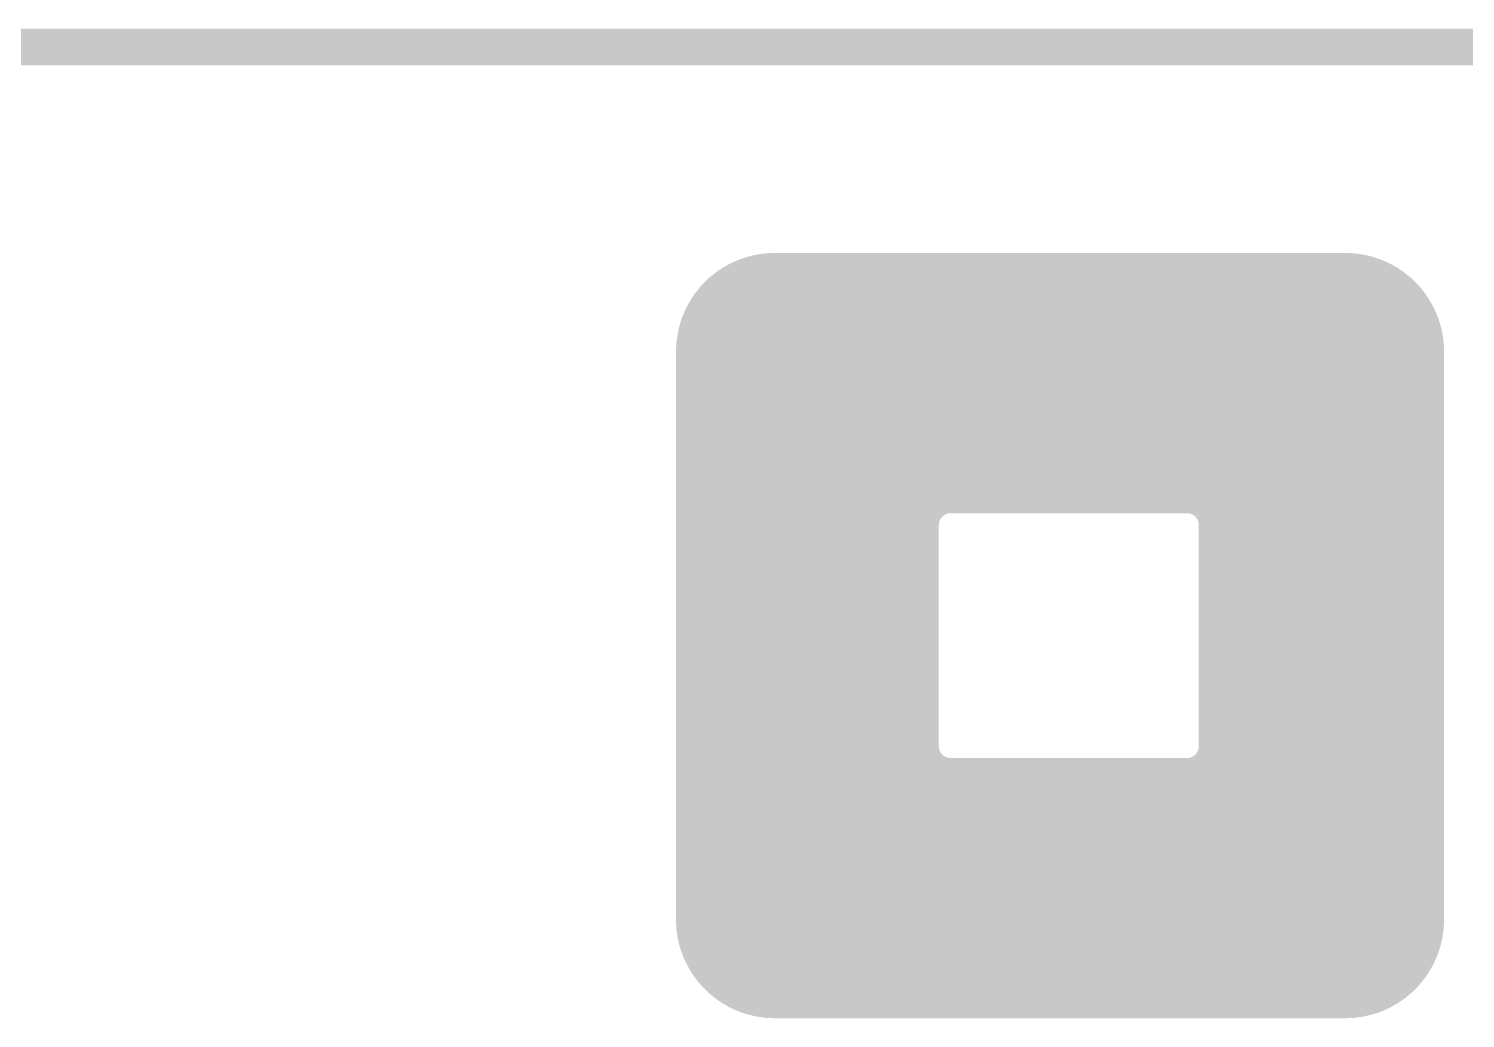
# Model space of a CAD drawing. Extents: x 100 to 144.1, y 92.5 to 144.1.
# Drawn here: x 120.638 to 124.56, y 95.147 to 97.85 of the extents above; entities that cross this region are included whole.
import ezdxf

# ---------------------------------------------------------------- set-up
doc = ezdxf.new("R2010")
doc.units = 0
doc.layers.get('0').update_dxf_attribs({"linetype": 'CONTINUOUS'})
doc.layers.add('MASK-TOP_PHO', color=1, linetype='CONTINUOUS')
doc.layers.add('SILK-TOP_PHO', color=5, linetype='CONTINUOUS')

# ---------------------------------------------------------------- blocks, each defined once
blk = doc.blocks.new('ROUND_1')
at = {"const_width": 0.050038}
blk.add_lwpolyline([(-0.025018, 0, 1), (0.025018, 0, 1)], format="xyb", close=True, dxfattribs=at)

msp = doc.modelspace()

# ---------------------------------------------------------------- linework, layer by layer
at = {"layer": 'MASK-TOP_PHO', "const_width": 0.100076}
for points in [[(127.625094, 97.799906), (100.32492, 97.799906)], [(122.667522, 97.187004), (124.243592, 97.187004)], [(122.674634, 97.187512), (124.23267, 97.187512)], [(122.53722, 97.117154), (124.376942, 97.117154)], [(122.578622, 97.151952), (124.335794, 97.151952)], [(122.509788, 97.082356), (124.404374, 97.082356)], [(122.493024, 97.047304), (124.417836, 97.047304)], [(122.493024, 97.012506), (124.431806, 97.012506)], [(122.454924, 95.416624), (122.454924, 96.967802)], [(122.46864, 96.977708), (124.452634, 96.977708)], [(124.45238, 96.967802), (124.45238, 95.416624)], [(122.458226, 96.94291), (124.445522, 96.94291)], [(122.458226, 96.907858), (124.445522, 96.907858)], [(122.458226, 96.87306), (124.445522, 96.87306)], [(122.458226, 96.838262), (124.445522, 96.838262)], [(122.458226, 96.80321), (124.445522, 96.80321)], [(122.458226, 96.768412), (124.445522, 96.768412)], [(122.458226, 96.733614), (124.445522, 96.733614)], [(122.458226, 96.698816), (124.445522, 96.698816)], [(122.458226, 96.663764), (124.445522, 96.663764)], [(122.458226, 96.628966), (124.445522, 96.628966)], [(122.458226, 96.594168), (124.445522, 96.594168)], [(123.155202, 96.576642), (123.800362, 96.576642)], [(122.458226, 96.55937), (123.100084, 96.55937)], [(123.868942, 96.55937), (124.445522, 96.55937)], [(122.458226, 96.524318), (123.05792, 96.524318)], [(122.458226, 96.48952), (123.05792, 96.48952)], [(123.072652, 95.89008), (123.072652, 96.494092)], [(123.882658, 96.494092), (123.882658, 95.89008)], [(123.887992, 96.524318), (124.445522, 96.524318)], [(123.887992, 96.48952), (124.445522, 96.48952)], [(122.458226, 96.454722), (123.05792, 96.454722)], [(123.887992, 96.454722), (124.445522, 96.454722)], [(122.458226, 96.41967), (123.05792, 96.41967)], [(123.887992, 96.41967), (124.445522, 96.41967)], [(122.458226, 96.384872), (123.05792, 96.384872)], [(123.887992, 96.384872), (124.445522, 96.384872)], [(122.458226, 96.350074), (123.05792, 96.350074)], [(123.887992, 96.350074), (124.445522, 96.350074)], [(122.458226, 96.315276), (123.05792, 96.315276)], [(123.887992, 96.315276), (124.445522, 96.315276)], [(122.458226, 96.280224), (123.05792, 96.280224)], [(123.887992, 96.280224), (124.445522, 96.280224)], [(122.458226, 96.245426), (123.05792, 96.245426)], [(123.887992, 96.245426), (124.445522, 96.245426)], [(122.458226, 96.210628), (123.05792, 96.210628)], [(122.458226, 96.175576), (123.05792, 96.175576)], [(123.887992, 96.210628), (124.445522, 96.210628)], [(123.887992, 96.175576), (124.445522, 96.175576)], [(122.458226, 96.140778), (123.05792, 96.140778)], [(123.887992, 96.140778), (124.445522, 96.140778)], [(122.458226, 96.10598), (123.05792, 96.10598)], [(123.887992, 96.10598), (124.445522, 96.10598)], [(122.458226, 96.071182), (123.05792, 96.071182)], [(123.887992, 96.071182), (124.445522, 96.071182)], [(122.458226, 96.03613), (123.05792, 96.03613)], [(123.887992, 96.03613), (124.445522, 96.03613)], [(122.458226, 96.001332), (123.05792, 96.001332)], [(123.887992, 96.001332), (124.445522, 96.001332)], [(122.458226, 95.966534), (123.05792, 95.966534)], [(123.887992, 95.966534), (124.445522, 95.966534)], [(122.458226, 95.931482), (123.05792, 95.931482)], [(123.887992, 95.931482), (124.445522, 95.931482)], [(122.458226, 95.896684), (123.05792, 95.896684)], [(122.458226, 95.861886), (123.05792, 95.861886)], [(123.887992, 95.896684), (124.445522, 95.896684)], [(123.887992, 95.861886), (124.445522, 95.861886)], [(122.458226, 95.827088), (123.086368, 95.827088)], [(123.868942, 95.827088), (124.445522, 95.827088)], [(122.458226, 95.792036), (124.445522, 95.792036)], [(123.800362, 95.807784), (123.155202, 95.807784)], [(122.458226, 95.757238), (124.445522, 95.757238)], [(122.458226, 95.72244), (124.445522, 95.72244)], [(122.458226, 95.687642), (124.445522, 95.687642)], [(122.458226, 95.65259), (124.445522, 95.65259)], [(122.458226, 95.617792), (124.445522, 95.617792)], [(122.458226, 95.582994), (124.445522, 95.582994)], [(122.458226, 95.547942), (124.445522, 95.547942)], [(122.458226, 95.513144), (124.445522, 95.513144)], [(122.458226, 95.478346), (124.445522, 95.478346)], [(122.458226, 95.443548), (124.445522, 95.443548)], [(122.458226, 95.408496), (124.445522, 95.408496)], [(122.493024, 95.373698), (124.445522, 95.373698)], [(122.493024, 95.3389), (124.417836, 95.3389)], [(122.494802, 95.303848), (124.417836, 95.303848)], [(122.526298, 95.26905), (124.383038, 95.26905)], [(122.573034, 95.234252), (124.34824, 95.234252)], [(122.667522, 95.199454), (124.253244, 95.199454)], [(124.23267, 95.196914), (122.674634, 95.196914)]]:
    msp.add_lwpolyline(points, dxfattribs=at)
for points in [[(122.674634, 97.187512, 0.4142136), (122.454924, 96.967802)], [(124.45238, 96.967802, 0.4142136), (124.23267, 97.187512)], [(123.155202, 96.576642, 0.4142136), (123.072652, 96.494092)], [(123.882658, 96.494092, 0.4142207), (123.800362, 96.576642)], [(123.072652, 95.89008, 0.4142207), (123.155202, 95.807784)], [(123.800362, 95.807784, 0.4142136), (123.882658, 95.89008)], [(122.454924, 95.416624, 0.4142136), (122.674634, 95.196914)], [(124.23267, 95.196914, 0.4142136), (124.45238, 95.416624)]]:
    msp.add_lwpolyline(points, format="xyb", dxfattribs=at)
at = {"layer": 'SILK-TOP_PHO', "const_width": 0.100076}
for points in [[(127.625094, 97.799906), (100.32492, 97.799906)], [(122.667522, 97.187004), (124.243592, 97.187004)], [(122.674634, 97.187512), (124.23267, 97.187512)], [(122.53722, 97.117154), (124.376942, 97.117154)], [(122.578622, 97.151952), (124.335794, 97.151952)], [(122.509788, 97.082356), (124.404374, 97.082356)], [(122.493024, 97.047304), (124.417836, 97.047304)], [(122.493024, 97.012506), (124.431806, 97.012506)], [(122.454924, 95.416624), (122.454924, 96.967802)], [(122.46864, 96.977708), (124.452634, 96.977708)], [(124.45238, 96.967802), (124.45238, 95.416624)], [(122.458226, 96.94291), (124.445522, 96.94291)], [(122.458226, 96.907858), (124.445522, 96.907858)], [(122.458226, 96.87306), (124.445522, 96.87306)], [(122.458226, 96.838262), (124.445522, 96.838262)], [(122.458226, 96.80321), (124.445522, 96.80321)], [(122.458226, 96.768412), (124.445522, 96.768412)], [(122.458226, 96.733614), (124.445522, 96.733614)], [(122.458226, 96.698816), (124.445522, 96.698816)], [(122.458226, 96.663764), (124.445522, 96.663764)], [(122.458226, 96.628966), (124.445522, 96.628966)], [(122.458226, 96.594168), (124.445522, 96.594168)], [(123.155202, 96.576642), (123.800362, 96.576642)], [(122.458226, 96.55937), (123.100084, 96.55937)], [(123.868942, 96.55937), (124.445522, 96.55937)], [(122.458226, 96.524318), (123.05792, 96.524318)], [(122.458226, 96.48952), (123.05792, 96.48952)], [(123.072652, 95.89008), (123.072652, 96.494092)], [(123.882658, 96.494092), (123.882658, 95.89008)], [(123.887992, 96.524318), (124.445522, 96.524318)], [(123.887992, 96.48952), (124.445522, 96.48952)], [(122.458226, 96.454722), (123.05792, 96.454722)], [(123.887992, 96.454722), (124.445522, 96.454722)], [(122.458226, 96.41967), (123.05792, 96.41967)], [(123.887992, 96.41967), (124.445522, 96.41967)], [(122.458226, 96.384872), (123.05792, 96.384872)], [(123.887992, 96.384872), (124.445522, 96.384872)], [(122.458226, 96.350074), (123.05792, 96.350074)], [(123.887992, 96.350074), (124.445522, 96.350074)], [(122.458226, 96.315276), (123.05792, 96.315276)], [(123.887992, 96.315276), (124.445522, 96.315276)], [(122.458226, 96.280224), (123.05792, 96.280224)], [(123.887992, 96.280224), (124.445522, 96.280224)], [(122.458226, 96.245426), (123.05792, 96.245426)], [(123.887992, 96.245426), (124.445522, 96.245426)], [(122.458226, 96.210628), (123.05792, 96.210628)], [(122.458226, 96.175576), (123.05792, 96.175576)], [(123.887992, 96.210628), (124.445522, 96.210628)], [(123.887992, 96.175576), (124.445522, 96.175576)], [(122.458226, 96.140778), (123.05792, 96.140778)], [(123.887992, 96.140778), (124.445522, 96.140778)], [(122.458226, 96.10598), (123.05792, 96.10598)], [(123.887992, 96.10598), (124.445522, 96.10598)], [(122.458226, 96.071182), (123.05792, 96.071182)], [(123.887992, 96.071182), (124.445522, 96.071182)], [(122.458226, 96.03613), (123.05792, 96.03613)], [(123.887992, 96.03613), (124.445522, 96.03613)], [(122.458226, 96.001332), (123.05792, 96.001332)], [(123.887992, 96.001332), (124.445522, 96.001332)], [(122.458226, 95.966534), (123.05792, 95.966534)], [(123.887992, 95.966534), (124.445522, 95.966534)], [(122.458226, 95.931482), (123.05792, 95.931482)], [(123.887992, 95.931482), (124.445522, 95.931482)], [(122.458226, 95.896684), (123.05792, 95.896684)], [(122.458226, 95.861886), (123.05792, 95.861886)], [(123.887992, 95.896684), (124.445522, 95.896684)], [(123.887992, 95.861886), (124.445522, 95.861886)], [(122.458226, 95.827088), (123.086368, 95.827088)], [(123.868942, 95.827088), (124.445522, 95.827088)], [(122.458226, 95.792036), (124.445522, 95.792036)], [(123.800362, 95.807784), (123.155202, 95.807784)], [(122.458226, 95.757238), (124.445522, 95.757238)], [(122.458226, 95.72244), (124.445522, 95.72244)], [(122.458226, 95.687642), (124.445522, 95.687642)], [(122.458226, 95.65259), (124.445522, 95.65259)], [(122.458226, 95.617792), (124.445522, 95.617792)], [(122.458226, 95.582994), (124.445522, 95.582994)], [(122.458226, 95.547942), (124.445522, 95.547942)], [(122.458226, 95.513144), (124.445522, 95.513144)], [(122.458226, 95.478346), (124.445522, 95.478346)], [(122.458226, 95.443548), (124.445522, 95.443548)], [(122.458226, 95.408496), (124.445522, 95.408496)], [(122.493024, 95.373698), (124.445522, 95.373698)], [(122.493024, 95.3389), (124.417836, 95.3389)], [(122.494802, 95.303848), (124.417836, 95.303848)], [(122.526298, 95.26905), (124.383038, 95.26905)], [(122.573034, 95.234252), (124.34824, 95.234252)], [(122.667522, 95.199454), (124.253244, 95.199454)], [(124.23267, 95.196914), (122.674634, 95.196914)]]:
    msp.add_lwpolyline(points, dxfattribs=at)
for points in [[(122.674634, 97.187512, 0.4142136), (122.454924, 96.967802)], [(124.45238, 96.967802, 0.4142136), (124.23267, 97.187512)], [(123.155202, 96.576642, 0.4142136), (123.072652, 96.494092)], [(123.882658, 96.494092, 0.4142207), (123.800362, 96.576642)], [(123.072652, 95.89008, 0.4142207), (123.155202, 95.807784)], [(123.800362, 95.807784, 0.4142136), (123.882658, 95.89008)], [(122.454924, 95.416624, 0.4142136), (122.674634, 95.196914)], [(124.23267, 95.196914, 0.4142136), (124.45238, 95.416624)]]:
    msp.add_lwpolyline(points, format="xyb", dxfattribs=at)

# ---------------------------------------------------------------- block references
at = {"layer": 'MASK-TOP_PHO'}
for p in [(122.667522, 97.187004), (122.674634, 97.187512), (122.674634, 97.187512), (124.23267, 97.187512), (124.23267, 97.187512), (124.243592, 97.187004), (122.53722, 97.117154), (122.578622, 97.151952), (124.335794, 97.151952), (124.376942, 97.117154), (122.509788, 97.082356), (124.404374, 97.082356), (122.493024, 97.047304), (124.417836, 97.047304), (122.493024, 97.012506), (124.431806, 97.012506), (122.454924, 96.967802), (122.454924, 96.967802), (122.46864, 96.977708), (124.45238, 96.967802), (124.45238, 96.967802), (124.452634, 96.977708), (122.458226, 96.94291), (124.445522, 96.94291), (122.458226, 96.907858), (124.445522, 96.907858), (122.458226, 96.87306), (124.445522, 96.87306), (122.458226, 96.838262), (122.458226, 96.80321), (124.445522, 96.838262), (124.445522, 96.80321), (122.458226, 96.768412), (124.445522, 96.768412), (122.458226, 96.733614), (124.445522, 96.733614), (122.458226, 96.698816), (124.445522, 96.698816), (122.458226, 96.663764), (124.445522, 96.663764), (122.458226, 96.628966), (124.445522, 96.628966), (122.458226, 96.594168), (123.155202, 96.576642), (123.155202, 96.576642), (123.800362, 96.576642), (123.800362, 96.576642), (124.445522, 96.594168), (122.458226, 96.55937), (123.100084, 96.55937), (123.868942, 96.55937), (124.445522, 96.55937), (122.458226, 96.524318), (122.458226, 96.48952), (123.05792, 96.524318), (123.05792, 96.48952), (123.072652, 96.494092), (123.072652, 96.494092), (123.882658, 96.494092), (123.882658, 96.494092), (123.887992, 96.524318), (123.887992, 96.48952), (124.445522, 96.524318), (124.445522, 96.48952), (122.458226, 96.454722), (123.05792, 96.454722), (123.887992, 96.454722), (124.445522, 96.454722), (122.458226, 96.41967), (123.05792, 96.41967), (123.887992, 96.41967), (124.445522, 96.41967), (122.458226, 96.384872), (123.05792, 96.384872), (123.887992, 96.384872), (124.445522, 96.384872), (122.458226, 96.350074), (123.05792, 96.350074), (123.887992, 96.350074), (124.445522, 96.350074), (122.458226, 96.315276), (123.05792, 96.315276), (123.887992, 96.315276), (124.445522, 96.315276), (122.458226, 96.280224), (123.05792, 96.280224), (123.887992, 96.280224), (124.445522, 96.280224), (122.458226, 96.245426), (123.05792, 96.245426), (123.887992, 96.245426), (124.445522, 96.245426), (122.458226, 96.210628), (122.458226, 96.175576), (123.05792, 96.210628), (123.05792, 96.175576), (123.887992, 96.210628), (123.887992, 96.175576), (124.445522, 96.210628), (124.445522, 96.175576), (122.458226, 96.140778), (123.05792, 96.140778), (123.887992, 96.140778), (124.445522, 96.140778), (122.458226, 96.10598), (123.05792, 96.10598), (123.887992, 96.10598), (124.445522, 96.10598), (122.458226, 96.071182), (123.05792, 96.071182), (123.887992, 96.071182), (124.445522, 96.071182), (122.458226, 96.03613), (123.05792, 96.03613), (123.887992, 96.03613), (124.445522, 96.03613), (122.458226, 96.001332), (123.05792, 96.001332), (123.887992, 96.001332), (124.445522, 96.001332), (122.458226, 95.966534), (123.05792, 95.966534), (123.887992, 95.966534), (124.445522, 95.966534), (122.458226, 95.931482), (123.05792, 95.931482), (123.887992, 95.931482), (124.445522, 95.931482), (122.458226, 95.896684), (122.458226, 95.861886), (123.05792, 95.896684), (123.05792, 95.861886), (123.072652, 95.89008), (123.072652, 95.89008), (123.882658, 95.89008), (123.882658, 95.89008), (123.887992, 95.896684), (123.887992, 95.861886), (124.445522, 95.896684), (124.445522, 95.861886), (122.458226, 95.827088), (123.086368, 95.827088), (123.868942, 95.827088), (124.445522, 95.827088), (122.458226, 95.792036), (123.155202, 95.807784), (123.155202, 95.807784), (123.800362, 95.807784), (123.800362, 95.807784), (124.445522, 95.792036), (122.458226, 95.757238), (124.445522, 95.757238), (122.458226, 95.72244), (124.445522, 95.72244), (122.458226, 95.687642), (124.445522, 95.687642), (122.458226, 95.65259), (124.445522, 95.65259), (122.458226, 95.617792), (124.445522, 95.617792), (122.458226, 95.582994), (122.458226, 95.547942), (124.445522, 95.582994), (124.445522, 95.547942), (122.458226, 95.513144), (124.445522, 95.513144), (122.458226, 95.478346), (124.445522, 95.478346), (122.458226, 95.443548), (124.445522, 95.443548), (122.454924, 95.416624), (122.454924, 95.416624), (122.458226, 95.408496), (124.445522, 95.408496), (124.45238, 95.416624), (124.45238, 95.416624), (122.493024, 95.373698), (124.445522, 95.373698), (122.493024, 95.3389), (124.417836, 95.3389), (122.494802, 95.303848), (124.417836, 95.303848), (122.526298, 95.26905), (122.573034, 95.234252), (124.34824, 95.234252), (124.383038, 95.26905), (122.667522, 95.199454), (122.674634, 95.196914), (122.674634, 95.196914), (124.23267, 95.196914), (124.23267, 95.196914), (124.253244, 95.199454)]:
    msp.add_blockref('ROUND_1', p, dxfattribs=at)
at = {"layer": 'SILK-TOP_PHO'}
for p in [(122.667522, 97.187004), (122.674634, 97.187512), (122.674634, 97.187512), (124.23267, 97.187512), (124.23267, 97.187512), (124.243592, 97.187004), (122.53722, 97.117154), (122.578622, 97.151952), (124.335794, 97.151952), (124.376942, 97.117154), (122.509788, 97.082356), (124.404374, 97.082356), (122.493024, 97.047304), (124.417836, 97.047304), (122.493024, 97.012506), (124.431806, 97.012506), (122.454924, 96.967802), (122.454924, 96.967802), (122.46864, 96.977708), (124.45238, 96.967802), (124.45238, 96.967802), (124.452634, 96.977708), (122.458226, 96.94291), (124.445522, 96.94291), (122.458226, 96.907858), (124.445522, 96.907858), (122.458226, 96.87306), (124.445522, 96.87306), (122.458226, 96.838262), (122.458226, 96.80321), (124.445522, 96.838262), (124.445522, 96.80321), (122.458226, 96.768412), (124.445522, 96.768412), (122.458226, 96.733614), (124.445522, 96.733614), (122.458226, 96.698816), (124.445522, 96.698816), (122.458226, 96.663764), (124.445522, 96.663764), (122.458226, 96.628966), (124.445522, 96.628966), (122.458226, 96.594168), (123.155202, 96.576642), (123.155202, 96.576642), (123.800362, 96.576642), (123.800362, 96.576642), (124.445522, 96.594168), (122.458226, 96.55937), (123.100084, 96.55937), (123.868942, 96.55937), (124.445522, 96.55937), (122.458226, 96.524318), (122.458226, 96.48952), (123.05792, 96.524318), (123.05792, 96.48952), (123.072652, 96.494092), (123.072652, 96.494092), (123.882658, 96.494092), (123.882658, 96.494092), (123.887992, 96.524318), (123.887992, 96.48952), (124.445522, 96.524318), (124.445522, 96.48952), (122.458226, 96.454722), (123.05792, 96.454722), (123.887992, 96.454722), (124.445522, 96.454722), (122.458226, 96.41967), (123.05792, 96.41967), (123.887992, 96.41967), (124.445522, 96.41967), (122.458226, 96.384872), (123.05792, 96.384872), (123.887992, 96.384872), (124.445522, 96.384872), (122.458226, 96.350074), (123.05792, 96.350074), (123.887992, 96.350074), (124.445522, 96.350074), (122.458226, 96.315276), (123.05792, 96.315276), (123.887992, 96.315276), (124.445522, 96.315276), (122.458226, 96.280224), (123.05792, 96.280224), (123.887992, 96.280224), (124.445522, 96.280224), (122.458226, 96.245426), (123.05792, 96.245426), (123.887992, 96.245426), (124.445522, 96.245426), (122.458226, 96.210628), (122.458226, 96.175576), (123.05792, 96.210628), (123.05792, 96.175576), (123.887992, 96.210628), (123.887992, 96.175576), (124.445522, 96.210628), (124.445522, 96.175576), (122.458226, 96.140778), (123.05792, 96.140778), (123.887992, 96.140778), (124.445522, 96.140778), (122.458226, 96.10598), (123.05792, 96.10598), (123.887992, 96.10598), (124.445522, 96.10598), (122.458226, 96.071182), (123.05792, 96.071182), (123.887992, 96.071182), (124.445522, 96.071182), (122.458226, 96.03613), (123.05792, 96.03613), (123.887992, 96.03613), (124.445522, 96.03613), (122.458226, 96.001332), (123.05792, 96.001332), (123.887992, 96.001332), (124.445522, 96.001332), (122.458226, 95.966534), (123.05792, 95.966534), (123.887992, 95.966534), (124.445522, 95.966534), (122.458226, 95.931482), (123.05792, 95.931482), (123.887992, 95.931482), (124.445522, 95.931482), (122.458226, 95.896684), (122.458226, 95.861886), (123.05792, 95.896684), (123.05792, 95.861886), (123.072652, 95.89008), (123.072652, 95.89008), (123.882658, 95.89008), (123.882658, 95.89008), (123.887992, 95.896684), (123.887992, 95.861886), (124.445522, 95.896684), (124.445522, 95.861886), (122.458226, 95.827088), (123.086368, 95.827088), (123.868942, 95.827088), (124.445522, 95.827088), (122.458226, 95.792036), (123.155202, 95.807784), (123.155202, 95.807784), (123.800362, 95.807784), (123.800362, 95.807784), (124.445522, 95.792036), (122.458226, 95.757238), (124.445522, 95.757238), (122.458226, 95.72244), (124.445522, 95.72244), (122.458226, 95.687642), (124.445522, 95.687642), (122.458226, 95.65259), (124.445522, 95.65259), (122.458226, 95.617792), (124.445522, 95.617792), (122.458226, 95.582994), (122.458226, 95.547942), (124.445522, 95.582994), (124.445522, 95.547942), (122.458226, 95.513144), (124.445522, 95.513144), (122.458226, 95.478346), (124.445522, 95.478346), (122.458226, 95.443548), (124.445522, 95.443548), (122.454924, 95.416624), (122.454924, 95.416624), (122.458226, 95.408496), (124.445522, 95.408496), (124.45238, 95.416624), (124.45238, 95.416624), (122.493024, 95.373698), (124.445522, 95.373698), (122.493024, 95.3389), (124.417836, 95.3389), (122.494802, 95.303848), (124.417836, 95.303848), (122.526298, 95.26905), (122.573034, 95.234252), (124.34824, 95.234252), (124.383038, 95.26905), (122.667522, 95.199454), (122.674634, 95.196914), (122.674634, 95.196914), (124.23267, 95.196914), (124.23267, 95.196914), (124.253244, 95.199454)]:
    msp.add_blockref('ROUND_1', p, dxfattribs=at)

doc.saveas('drawing.dxf')
